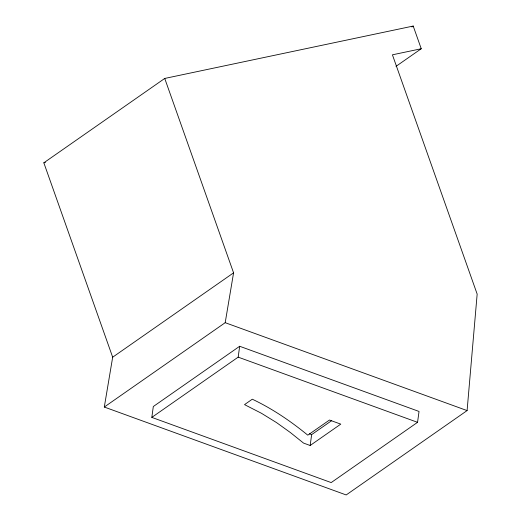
<?xml version="1.0" encoding="UTF-8"?>
<svg xmlns="http://www.w3.org/2000/svg" width="521" height="521" viewBox="0 0 521 521"><rect width="100%" height="100%" fill="white"/><g stroke="black" fill="none" stroke-linecap="round" stroke-linejoin="round"><path stroke-width="0.78" d="M467.096 410.587L477.164 294.098L392.424 54.816L421.242 48.74L413.205 26.05L164.734 78.443L43.836 162.806L112.679 357.198L104.298 407.038L346.191 494.95L467.096 410.587L225.196 322.688L104.298 407.038M151.819 417.393L153.311 406.523L239.667 346.27L419.04 411.453L417.549 422.329L331.193 482.583L151.819 417.393L238.175 357.139L239.667 346.27M310.151 445.494L340.767 424.133L329.487 420.03L307.794 435.172C290.692 421.17 272.314 408.653 252.294 399.203L244.525 404.622L261.438 413.277L276.54 422.596L290.386 432.541L303.548 443.091L310.151 445.494L311.643 434.618L331.603 420.688M225.196 322.688L233.577 272.835L164.734 78.443M411.877 26.975L413.205 26.05M395.999 66.349L421.242 48.74M112.679 357.198L233.577 272.835M43.836 162.806L45.431 162.474M238.175 357.139L417.549 422.329M309.441 433.817L311.643 434.618"/></g></svg>
